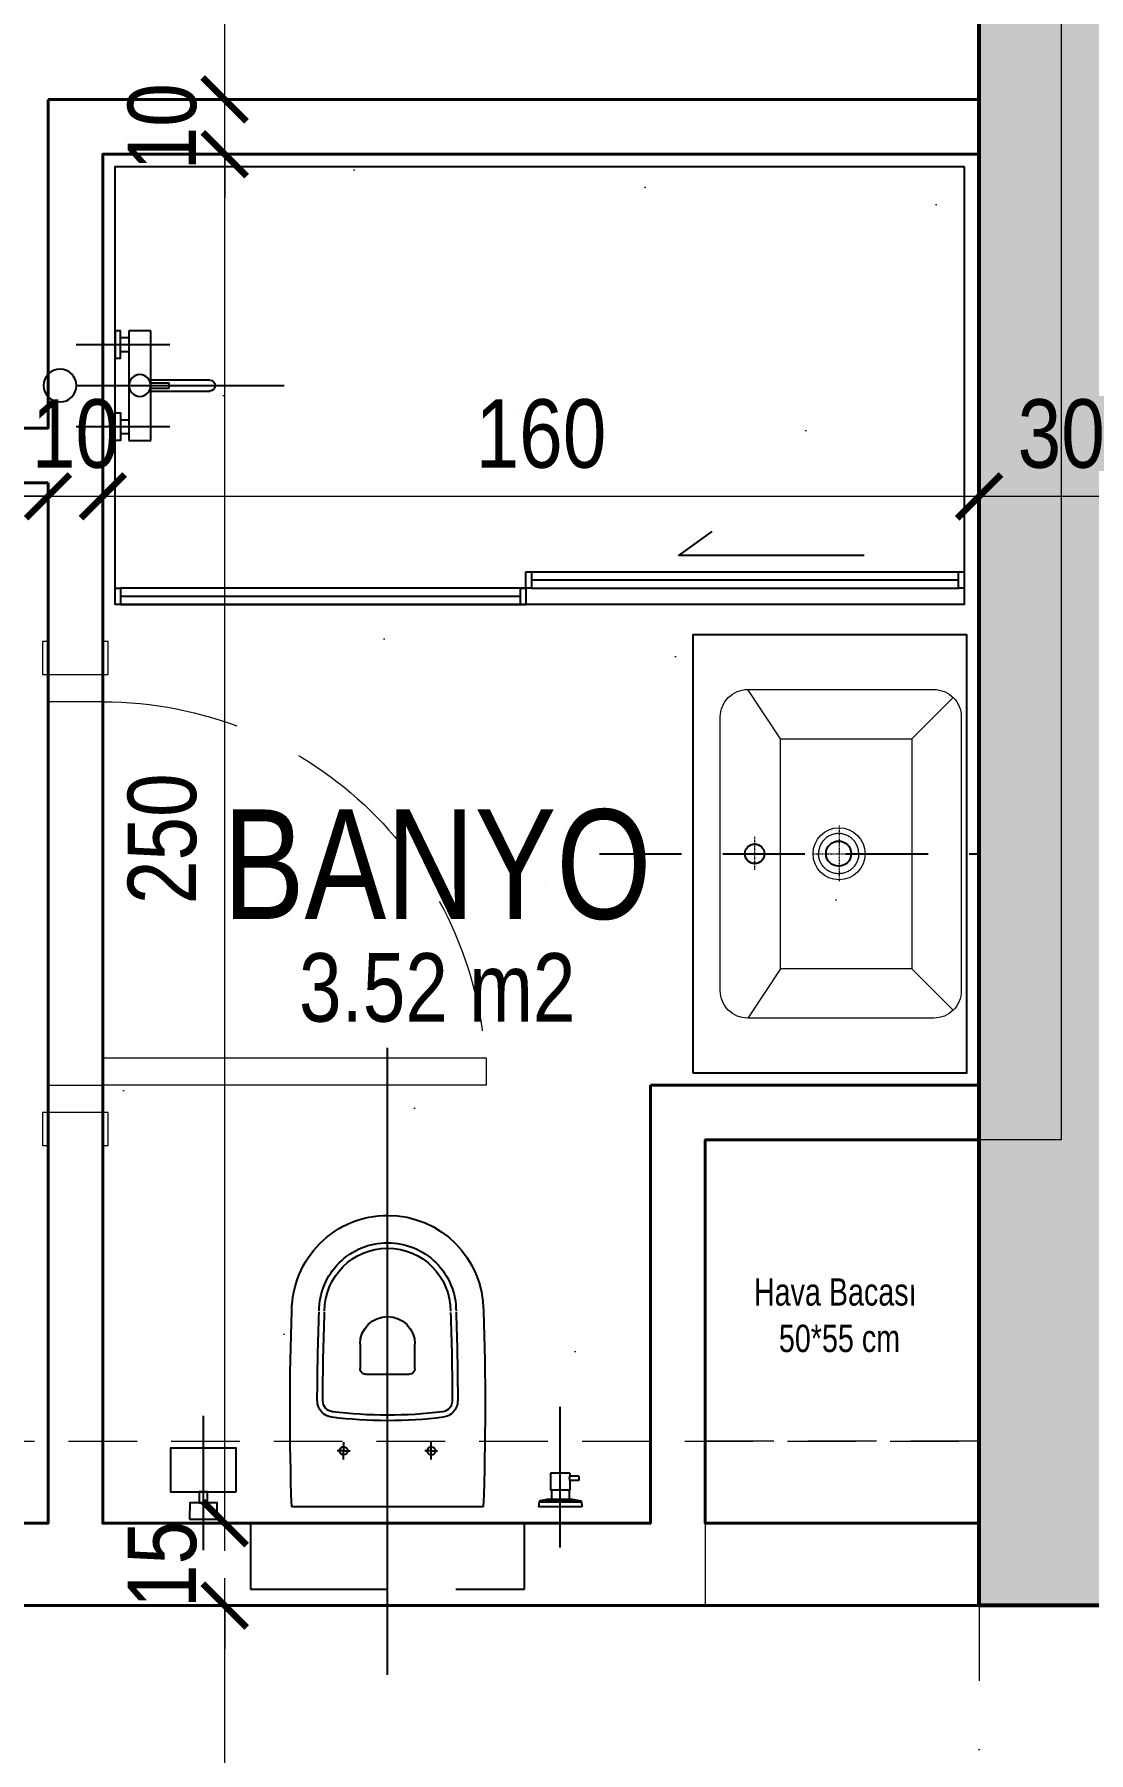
# Model space of a CAD drawing. Header units: centimetres. Extents: x 6300 to 11550, y 0 to 5300.
# Drawn here: x 7537.6 to 7730.1, y 2199.5 to 2513.3 of the extents above; entities that cross this region are included whole.
import ezdxf
from ezdxf.enums import TextEntityAlignment as Align
from ezdxf.xclip import XClip

# ---------------------------------------------------------------- set-up
doc = ezdxf.new("R2010")
doc.units = ezdxf.units.CM
doc.header["$LTSCALE"] = 100
doc.header["$XCLIPFRAME"] = 0
for name, pattern in [('D BLOK_AKS_NK$0$DASHDOT2', [0.5, 0.25, -0.125, 0, -0.125]), ('D BLOK_STA_NK$0$HIDDEN2', [0.1875, 0.125, -0.0625]), ('xref_1+1_B_PLAN$0$1N$0$HIDDEN', [0.375, 0.25, -0.125]), ('xref_1+1_B_PLAN$0$CENTER', [0.6, 0.375, -0.075, 0.075, -0.075]), ('xref_1+1_B_PLAN$0$HIDDEN', [0.375, 0.25, -0.125]), ('xref_1+1_B_TEXT$0$HIDDEN2', [0.1875, 0.125, -0.0625])]:
    doc.linetypes.add(name, pattern=pattern)
for name, color, linetype, lineweight in [('D BLOK_AKS_NK$0$MYD - AKS', 8, 'D BLOK_AKS_NK$0$DASHDOT2', 15), ('D BLOK_MERDİVEN_NK$0$MYD - B-H', 37, 'Continuous', 20), ('D BLOK_MERDİVEN_NK$0$MYD - BA', 6, 'Continuous', 53), ('D BLOK_MERDİVEN_NK$0$MYD - WIPEOUT', 241, 'Continuous', 0), ('D BLOK_STA_NK$0$MYD - IZ-1', 8, 'D BLOK_STA_NK$0$HIDDEN2', 20), ('D BLOK_ZK$0$MYD - DIM-IC', 10, 'Continuous', 20), ('xref_1+1_B_PLAN$0$MYD - DUVAR', 4, 'Continuous', 40), ('xref_1+1_B_PLAN$0$MYD - GOR-ARKA', 8, 'Continuous', 9), ('xref_1+1_B_PLAN$0$MYD - KAPI', 2, 'Continuous', 20), ('xref_1+1_B_TEXT$0$____MEK_MEKANİK ÇALIŞMA', 4, 'Continuous', 35), ('xref_1+1_B_TEXT$0$MYD - IZ-1', 8, 'xref_1+1_B_TEXT$0$HIDDEN2', 20), ('xref_1+1_B_TEXT$0$MYD - TEXT', 7, 'Continuous', 20), ('xref_1+1_B_TEXT$0$MYD - TEXT-M2', 1, 'Continuous', 20)]:
    doc.layers.add(name, color=color, linetype=linetype, lineweight=lineweight)
for name, color, linetype, lineweight, plot in [('D BLOK_ZK$0$MYD - ALAN-NET', 30, 'Continuous', 9, False), ('xref_1+1_B_PLAN$0$MYD - ALAN-BRUT', 190, 'Continuous', 9, False), ('xref_1+1_B_PLAN$0$xref_1+1_B_TEXT$0$MYD - ALAN-NET', 30, 'Continuous', 9, False), ('xref_1+1_B_TEXT$0$MYD - ALAN-BRUT', 190, 'Continuous', 9, False), ('xref_1+1_B_TEXT$0$MYD - ALAN-NET', 30, 'Continuous', 9, False)]:
    doc.layers.add(name, color=color, linetype=linetype, lineweight=lineweight, plot=plot)
doc.layers.add('xref_1+1_B_PLAN$0$00_VİTRİFİYE AKS', color=7, linetype='xref_1+1_B_PLAN$0$HIDDEN', true_color=0xf94306)
doc.layers.add('xref_1+1_B_PLAN$0$Pcelik', color=142, linetype='Continuous')
doc.layers.add('xref_1+1_B_PLAN$0$Pvitrifiye', color=70, linetype='Continuous')
doc.styles.add('D BLOK_ZK$0$MYD_1.25mm', font='ARIALN.TTF', dxfattribs={"height": 12.5})
doc.styles.add('xref_1+1_B_TEXT$0$0ZG_2.50mm_B', font='arial.ttf', dxfattribs={"width": 0.8, "height": 25})
doc.styles.add('xref_1+1_B_TEXT$0$0ZG_4.00mm_B', font='arial.ttf', dxfattribs={"width": 0.8, "height": 40})
doc.styles.add('xref_1+1_B_TEXT$0$ROMANC8', font='arial.ttf', dxfattribs={"width": 0.75, "height": 0.4})
doc.styles.add('xref_1+1_B_TEXT$0$Standard', font='arial.ttf')
doc.dimstyles.new('D BLOK_ZK$0$MYD_DIM050', dxfattribs={"dimscale": 0, "dimtxt": 12.5, "dimasz": 8, "dimexe": 5, "dimexo": 0, "dimgap": 5, "dimtad": 1, "dimdec": 1, "dimrnd": 0.5, "dimzin": 12, "dimdsep": 46, "dimtxsty": 'D BLOK_ZK$0$MYD_1.25mm', "dimblk": 'D BLOK_ZK$0$_ARCHTICK', "dimcen": 0.09, "dimdle": 5, "dimclrd": 256, "dimclre": 256, "dimclrt": 256, "dimadec": 0, "dimazin": 0, "dimtfac": 1, "dimtdec": 1, "dimtix": 1, "dimtofl": 0, "dimtmove": 2, "dimatfit": 1, "dimldrblk": 'D BLOK_ZK$0$_ARCHTICK', "dimfxl": 30, "dimfxlon": 1, "dimtolj": 1, "dimtzin": 0, "dimlwd": -1, "dimlwe": -1, "dimarcsym": 0})

# ---------------------------------------------------------------- blocks, each defined once
blk = doc.blocks.new('xref_1+1_B_TEXT$0$TAG_MAHAL_01')
at = {"style": 'xref_1+1_B_TEXT$0$Standard', "width": 0.65, "flags": 1}
blk.add_attdef('M2', text='', height=20, dxfattribs=at).set_placement((0, 0), align=Align.MIDDLE_RIGHT)
at = {"layer": 'xref_1+1_B_TEXT$0$MYD - TEXT', "style": 'xref_1+1_B_TEXT$0$0ZG_4.00mm_B', "width": 0.8}
blk.add_attdef('MAHAL_ADI', text='', height=40, dxfattribs=at).set_placement((0, -32.5), align=Align.MIDDLE_CENTER)
at = {"layer": 'xref_1+1_B_TEXT$0$MYD - TEXT-M2', "style": 'xref_1+1_B_TEXT$0$0ZG_2.50mm_B', "width": 0.8}
blk.add_attdef('MAHAL_M2', text='', height=25, dxfattribs=at).set_placement((0, -77.5), align=Align.MIDDLE_CENTER)
blk = doc.blocks.new('xref_1+1_B_TEXT')
at = {"layer": 'xref_1+1_B_TEXT$0$MYD - ALAN-NET'}
h = blk.add_hatch(dxfattribs=at)
h.set_pattern_fill('DOTS', color=1, scale=30, angle=60)
h.paths.add_polyline_path([(752.28, 1530.61), (502.28, 1530.61), (502.28, 1625.61), (752.28, 1625.61)])
h.paths.add_polyline_path([(1117.28, 1615.61), (782.28, 1615.61), (782.28, 1500.61), (762.28, 1500.61), (762.28, 1320.61), (837.28, 1320.61), (837.28, 1245.61), (947.28, 1245.61), (947.28, 1305.61), (1117.28, 1305.61)])
h.paths.add_polyline_path([(752.28, 1515.61), (477.28, 1515.61), (477.28, 1470.61), (452.28, 1470.61), (452.28, 990.61), (477.28, 990.61), (477.28, 988.11), (727.28, 988.11), (727.28, 1013.11), (752.28, 1013.11)])
h.paths.add_polyline_path([(947.28, 1045.61), (782.28, 1045.61), (782.28, 1060.61), (762.28, 1060.61), (762.28, 1130.61), (752.28, 1130.61), (752.28, 1235.61), (947.28, 1235.61)])
h.paths.add_polyline_path([(1057.28, 1125.61), (1057.28, 1045.61), (957.28, 1045.61), (957.28, 1295.61), (1117.28, 1295.61), (1117.28, 1125.61)])
h.paths.add_polyline_path([(762.28, 1310.61), (827.28, 1310.61), (827.28, 1241.36), (762.28, 1241.36)])
at = {"layer": 'xref_1+1_B_TEXT$0$MYD - ALAN-BRUT'}
blk.add_lwpolyline([(497.28, 1630.61), (1132.28, 1630.61), (1132.28, 1115.61), (1067.28, 1115.61), (1067.28, 1030.61), (782.28, 1030.61), (782.28, 1003.11), (737.28, 1003.11), (737.28, 960.61), (437.28, 960.61), (437.28, 1530.61), (497.28, 1530.61)], close=True, dxfattribs=at)
at = {"layer": 'xref_1+1_B_TEXT$0$MYD - ALAN-NET'}
for points in [[(1117.28, 1615.61), (782.28, 1615.61), (782.28, 1500.61), (762.28, 1500.61), (762.28, 1320.61), (837.28, 1320.61), (837.28, 1245.61), (947.28, 1245.61), (947.28, 1305.61), (1117.28, 1305.61)], [(1057.28, 1125.61), (1057.28, 1045.61), (957.28, 1045.61), (957.28, 1295.61), (1117.28, 1295.61), (1117.28, 1125.61)], [(947.28, 1045.61), (782.28, 1045.61), (782.28, 1060.61), (762.28, 1060.61), (762.28, 1130.61), (752.28, 1130.61), (752.28, 1235.61), (947.28, 1235.61)]]:
    blk.add_lwpolyline(points, close=True, dxfattribs=at)
at = {"layer": 'xref_1+1_B_TEXT$0$MYD - IZ-1', "color": 1}
blk.add_lwpolyline([(1067.28, 1115.61), (1117.28, 1115.61), (1117.28, 1060.61), (1067.28, 1060.61)], close=True, dxfattribs=at)
ref = blk.add_blockref('xref_1+1_B_TEXT$0$TAG_MAHAL_01', (1018.34, 1182.22), dxfattribs=dict(xscale=0.5, yscale=0.5, zscale=0.5))
ref.add_attrib('MAHAL_ADI', 'BANYO', dxfattribs={"layer": 'xref_1+1_B_TEXT$0$MYD - TEXT', "height": 20, "style": 'xref_1+1_B_TEXT$0$0ZG_4.00mm_B', "width": 0.8}).set_placement((1018.34, 1165.97), align=Align.MIDDLE_CENTER)
ref.add_attrib('MAHAL_M2', '3.52 m2', dxfattribs={"layer": 'xref_1+1_B_TEXT$0$MYD - TEXT-M2', "height": 12.5, "style": 'xref_1+1_B_TEXT$0$0ZG_2.50mm_B', "width": 0.8}).set_placement((1018.34, 1143.47), align=Align.MIDDLE_CENTER)
at = {"layer": 'xref_1+1_B_TEXT$0$____MEK_MEKANİK ÇALIŞMA', "color": 1, "style": 'xref_1+1_B_TEXT$0$ROMANC8', "width": 0.75}
for s, p in [('Hava Bacası', (1076.17, 1085.36)), ('50*55 cm', (1080.73, 1076.88))]:
    blk.add_text(s, height=5, rotation=0.0335, dxfattribs=at).set_placement(p)
blk = doc.blocks.new('xref_1+1_B_PLAN$0$KAPI - 080')
at = {"layer": 'xref_1+1_B_PLAN$0$MYD - KAPI', "ltscale": 2}
for p, q in [((10, 70), (5, 70)), ((5, 70), (5, 0)), ((10, 0), (10, 70)), ((0, 0), (10, 0)), ((80, 0), (75, 0))]:
    blk.add_line(p, q, dxfattribs=at)
at = {"layer": 'xref_1+1_B_PLAN$0$MYD - KAPI', "linetype": 'xref_1+1_B_PLAN$0$HIDDEN'}
blk.add_arc((5, 0), 70, 0, 85.904, dxfattribs=at)
blk = doc.blocks.new('*U376')
at = {"layer": 'xref_1+1_B_PLAN$0$MYD - GOR-ARKA'}
blk.add_lwpolyline([(5, 0), (-65, 0), (-65, -10), (5, -10)], close=True, dxfattribs=at)
at = {"layer": 'xref_1+1_B_PLAN$0$MYD - KAPI'}
for points in [[(-70, 1), (-76, 1), (-76, 0), (-65, 0), (-65, -10), (-76, -10), (-76, -11), (-70, -11)], [(5, -10), (5, 0), (16, 0), (16, 1), (16, 1), (10, 1), (10, -11), (16, -11), (16, -10)]]:
    blk.add_lwpolyline(points, close=True, dxfattribs=at)
at = {"layer": 'xref_1+1_B_PLAN$0$MYD - KAPI', "xscale": -1, "rotation": 1.636399016291535e-07}
blk.add_blockref('xref_1+1_B_PLAN$0$KAPI - 080', (10, 0), dxfattribs=at)
blk = doc.blocks.new('xref_1+1_B_PLAN$0$A$C38267379')
at = {"layer": 'xref_1+1_B_PLAN$0$00_VİTRİFİYE AKS', "ltscale": 6}
blk.add_lwpolyline([(299.8, 635.6), (299.8, -210.1)], dxfattribs=at)
at = {"layer": 'xref_1+1_B_PLAN$0$Pvitrifiye', "linetype": 'xref_1+1_B_PLAN$0$CENTER', "lineweight": 5, "ltscale": 0.03}
for p, q in [((299.8, 379.3), (299.8, 321.9)), ((330.9, 352.3), (270.6, 352.3)), ((299.8, 244.7), (299.8, 144.2)), ((351.4, 198.2), (250.1, 198.2))]:
    blk.add_line(p, q, dxfattribs=at)
at = {"layer": 'xref_1+1_B_PLAN$0$Pvitrifiye', "linetype": 'Continuous', "lineweight": 5}
blk.add_lwpolyline([(-0.2, 25), (-0.2, 365, -0.414214), (49.8, 415), (549.8, 415, -0.414214), (599.8, 365), (599.8, 25, -0.414214), (549.8, -25), (49.8, -25, -0.414214)], format="xyb", close=True, dxfattribs=at)
for points in [[(89.8, 305), (-0.2, 365)], [(509.8, 305), (599.8, 365)], [(89.8, 65), (14.5, -10.4)], [(509.8, 65), (585.2, -10.4)]]:
    blk.add_lwpolyline(points, dxfattribs=at)
blk.add_lwpolyline([(89.8, 65), (89.8, 305), (509.8, 305), (509.8, 65)], close=True, dxfattribs=at)
at = {"layer": 'xref_1+1_B_PLAN$0$Pvitrifiye', "linetype": 'Continuous'}
for centre, radius in [((299.8, 352.3), 17.9), ((300.1, 199), 23)]:
    blk.add_circle(centre, radius, dxfattribs=at)
at = {"layer": 'xref_1+1_B_PLAN$0$Pvitrifiye', "linetype": 'Continuous', "lineweight": 5}
blk.add_circle((299.8, 198.2), 47.5, dxfattribs=at)
for points in [[(300.1, 162.3), (298.9, 162.3), (296.5, 162.4), (293, 162.9), (289.5, 163.8), (286.1, 165), (282.8, 166.6), (279.7, 168.4), (276.8, 170.6), (274.1, 173), (271.7, 175.7), (269.5, 178.6), (267.7, 181.7), (266.1, 184.9), (264.9, 188.3), (264.1, 191.8), (263.5, 195.4), (263.3, 199), (263.5, 202.6), (264.1, 206.2), (264.9, 209.7), (266.1, 213.1), (267.7, 216.3), (269.5, 219.4), (271.7, 222.3), (274.1, 225), (276.8, 227.4), (279.7, 229.6), (282.8, 231.4), (286.1, 233), (289.5, 234.2), (293, 235.1), (296.5, 235.6), (298.9, 235.7), (300.1, 235.7)], [(300.1, 162.3), (301.3, 162.3), (303.7, 162.4), (307.3, 162.9), (310.8, 163.8), (314.2, 165), (317.5, 166.6), (320.6, 168.4), (323.5, 170.6), (326.1, 173), (328.6, 175.7), (330.7, 178.6), (332.6, 181.7), (334.1, 184.9), (335.3, 188.3), (336.2, 191.8), (336.7, 195.4), (336.9, 199), (336.7, 202.6), (336.2, 206.2), (335.3, 209.7), (334.1, 213.1), (332.6, 216.3), (330.7, 219.4), (328.6, 222.3), (326.1, 225), (323.5, 227.4), (320.6, 229.6), (317.5, 231.4), (314.2, 233), (310.8, 234.2), (307.3, 235.1), (303.7, 235.6), (301.3, 235.7), (300.1, 235.7)]]:
    blk.add_open_spline(points, degree=3, dxfattribs=at)
blk = doc.blocks.new('xref_1+1_B_PLAN$0$matrix_tk_üst')
at = {"layer": 'xref_1+1_B_PLAN$0$00_VİTRİFİYE AKS', "ltscale": 6}
blk.add_lwpolyline([(80694.02, -59002.25), (80694.09, -59026.78)], dxfattribs=at)
at = {"layer": 'xref_1+1_B_PLAN$0$Pvitrifiye', "ltscale": 6}
for points in [[(80696.54, -59007.89), (80691.54, -59007.9), (80691.54, -59010.9), (80696.54, -59010.89)], [(80688.05, -59012.91), (80688.07, -59020.91), (80700.07, -59020.88), (80700.05, -59012.88)], [(80694.79, -59010.9), (80693.29, -59010.9), (80693.3, -59012.9), (80694.8, -59012.9)]]:
    blk.add_lwpolyline(points, close=True, dxfattribs=at)
blk = doc.blocks.new('xref_1+1_B_PLAN$0$STOP VALF')
at = {"linetype": 'Continuous'}
for p, q in [((-3.95, 0), (3.95, 0)), ((-3.85, -0.95), (-3.95, 0)), ((3.85, -0.95), (-3.85, -0.95)), ((3.69, -1.13), (-3.69, -1.13)), ((-2.16, -1.4), (-3.69, -1.13)), ((2.16, -1.4), (-2.16, -1.4)), ((-1.76, -4.81), (-1.76, -3.05)), ((-1.76, -3.05), (1.76, -3.05)), ((-1.61, -3.05), (-1.61, -1.4)), ((1.61, -3.05), (1.61, -1.4)), ((1.76, -6.16), (1.76, -3.05)), ((2.16, -1.4), (3.69, -1.13)), ((-3.41, -4.86), (-3.36, -4.81)), ((-3.41, -5.56), (-3.41, -4.86)), ((-3.41, -5.56), (-3.36, -5.61)), ((-3.36, -5.61), (-3.36, -4.81)), ((-3.36, -4.81), (-1.76, -4.81)), ((-3.36, -5.61), (-1.76, -5.61)), ((-1.76, -6.16), (-1.76, -5.61)), ((-1.76, -6.16), (1.76, -6.16))]:
    blk.add_line(p, q, dxfattribs=at)
at = {"linetype": 'xref_1+1_B_PLAN$0$1N$0$HIDDEN', "ltscale": 0.1}
blk.add_line((3.85, -0.95), (3.95, 0), dxfattribs=at)
at = {"linetype": 'Continuous'}
for centre, start, end in [((-3.65, -0.93), 186, 259.8239), ((3.65, -0.93), 280.1761, 354)]:
    blk.add_arc(centre, 0.201, start, end, dxfattribs=at)
at = {"linetype": 'Continuous', "start_tangent": (0.222825, -0.974858), "end_tangent": (-0.222825, -0.974858)}
blk.add_spline([(-1.76, -4.81), (-1.75, -4.81), (-1.75, -4.84), (-1.74, -4.87), (-1.73, -4.92), (-1.72, -4.98), (-1.72, -5.05), (-1.71, -5.13), (-1.71, -5.21), (-1.71, -5.28), (-1.72, -5.36), (-1.72, -5.43), (-1.73, -5.49), (-1.74, -5.54), (-1.75, -5.58), (-1.75, -5.6), (-1.76, -5.61)], degree=3, dxfattribs=at)
at = {"layer": 'xref_1+1_B_PLAN$0$00_VİTRİFİYE AKS', "ltscale": 6}
blk.add_lwpolyline([(0, 7.42), (0, -18.26)], dxfattribs=at)
blk = doc.blocks.new('xref_1+1_B_PLAN$0$klozet1')
at = {"layer": 'xref_1+1_B_PLAN$0$00_VİTRİFİYE AKS', "ltscale": 6}
blk.add_lwpolyline([(30.69, -0.09), (-83.81, 0.24)], dxfattribs=at)
at = {"layer": 'xref_1+1_B_PLAN$0$Pvitrifiye'}
for p, q in [((-0.05, -17.49, 0), (0.05, 17.49, 0)), ((-8.61, 8.03, 0), (-11.8, 8.03, 0)), ((-8.61, 8.03, 0), (-11.8, 8.03, 0)), ((-10.21, 8.03, 0), (-10.21, 9.19, 0)), ((-10.21, 8.03, 0), (-10.21, 6.87, 0)), ((-29.73, 5.08, 0), (-25.23, 5.07, 0)), ((-24.23, 4.07, 0), (-24.24, 0.07, 0)), ((-24.24, 0.07, 0), (-24.25, -3.93, 0)), ((-25.25, -4.93, 0), (-29.75, -4.92, 0)), ((-8.66, -7.97, 0), (-11.84, -7.97, 0)), ((-8.66, -7.97, 0), (-11.84, -7.97, 0)), ((-10.25, -7.97, 0), (-10.26, -9.13, 0)), ((-10.25, -7.97, 0), (-10.25, -6.81, 0))]:
    blk.add_line(p, q, dxfattribs=at)
at = {"layer": 'xref_1+1_B_PLAN$0$Pvitrifiye', "linetype": 'xref_1+1_B_PLAN$0$HIDDEN', "elevation": 0}
blk.add_lwpolyline([(15.07, 24.96), (14.93, -25.04), (2.93, -25.01), (3.07, 24.99)], close=True, dxfattribs=at)
at = {"layer": 'xref_1+1_B_PLAN$0$Pvitrifiye'}
for centre, major_axis, start_param, end_param in [((-35.74, 0.07, 0), (12.37, 12.37), 0.783497, 2.354294), ((-18.92, -482.15, 0), (353.55, 353.55), 0.747455, 0.81898), ((-35.74, 0.08, 0), (8.84, 8.84), 0.783497, 2.354294), ((-18.92, -482.13, 0), (350.02, 350.02), 0.786231, 0.81898), ((-19.33, 9.86, 0), (-2.12, 2.12), 4.048701, 5.49862), ((-35.74, 0.08, 0), (-8.13, 8.13), -0.787299, 0.783497), ((-18.92, -482.13, 0), (-349.31, 349.31), -0.784566, -0.751816), ((-19.33, 9.86, 0), (1.41, 1.41), 5.619497, 7.069416), ((-98.33, 0.2, 0), (57.69, 57.69), 5.372276, 5.619497), ((-98.33, 0.2, 0), (-58.4, 58.4), 3.801479, 4.048701), ((-10.21, 8.03, 0), (0.53, 0.53), 5.495886, 8.637479), ((-10.21, 8.03, 0), (0.53, 0.53), 2.354294, 5.495886), ((-29.74, 0.08, 0), (-3.54, 3.54), -0.787299, 0.783497), ((-25.23, 4.07, 0), (0.707, 0.707), 5.495886, 7.066683), ((-35.74, 0.07, 0), (12.37, 12.37), 2.354294, 3.92509), ((-35.74, 0.08, 0), (-8.84, 8.84), 0.783497, 2.354294), ((-35.74, 0.08, 0), (8.13, 8.13), 2.354294, 3.92509), ((-29.74, 0.08, 0), (3.54, 3.54), 2.354294, 3.92509), ((-25.25, -3.93, 0), (0.707, 0.707), 3.92509, 5.495886), ((-10.25, -7.97, 0), (0.53, 0.53), 5.495886, 8.637479), ((-10.25, -7.97, 0), (0.53, 0.53), 2.354294, 5.495886), ((-17.08, 482.23, 0), (350.02, 350.02), 3.889607, 3.922356), ((-17.08, 482.23, 0), (349.31, 349.31), 3.889607, 3.922356), ((-19.36, -9.76, 0), (-2.12, 2.12), 2.35156, 3.801479), ((-19.36, -9.76, 0), (1.41, 1.41), 3.922356, 5.372276), ((-17.08, 482.22, 0), (-353.55, 353.55), 2.318811, 2.390268)]:
    blk.add_ellipse(centre, major_axis=major_axis, ratio=1, start_param=start_param, end_param=end_param, dxfattribs=at)
blk = doc.blocks.new('xref_1+1_B_PLAN$0$banyo batarya')
at = {"layer": 'xref_1+1_B_PLAN$0$00_VİTRİFİYE AKS', "ltscale": 6}
for points in [[(74322.34, -67160.49), (74339.39, -67160.49)], [(74322.34, -67167.99), (74360.27, -67167.99)], [(74322.34, -67175.49), (74339.39, -67175.49)]]:
    blk.add_lwpolyline(points, dxfattribs=at)
at = {"layer": 'xref_1+1_B_PLAN$0$Pvitrifiye'}
for p, q in [((74331.94, -67177.99), (74331.94, -67157.99)), ((74331.94, -67157.99), (74335.94, -67157.99)), ((74335.94, -67157.99), (74335.94, -67177.99)), ((74330.44, -67159.24), (74331.94, -67159.24)), ((74330.44, -67161.74), (74331.94, -67161.74)), ((74335.94, -67166.99), (74346.7, -67166.99)), ((74339.28, -67167.49), (74339.28, -67168.49)), ((74335.87, -67168.49), (74339.28, -67168.49)), ((74346.7, -67168.99), (74335.94, -67168.99)), ((74330.44, -67174.24), (74331.94, -67174.24)), ((74330.44, -67176.74), (74331.94, -67176.74)), ((74335.94, -67177.99), (74331.94, -67177.99))]:
    blk.add_line(p, q, dxfattribs=at)
for points in [[(74329.44, -67157.99), (74329.44, -67162.99), (74330.44, -67162.99), (74330.44, -67157.99)], [(74329.44, -67177.99), (74329.44, -67172.99), (74330.44, -67172.99), (74330.44, -67177.99)]]:
    blk.add_lwpolyline(points, close=True, dxfattribs=at)
blk.add_lwpolyline([(74335.87, -67167.49), (74339.28, -67167.49)], dxfattribs=at)
blk.add_circle((74333.94, -67167.99), 2, dxfattribs=at)
blk.add_arc((74346.7, -67167.99), 1, 270, 90, dxfattribs=at)
blk = doc.blocks.new('xref_1+1_B_PLAN$0$80155dus_5')
at = {"layer": 'xref_1+1_B_PLAN$0$Pcelik', "ltscale": 6, "elevation": 0}
for points in [[(28302.14, -9209.62), (28336, -9209.62), (28329.91, -9205.23)], [(28437.89, -9218.58), (28363.92, -9218.59)]]:
    blk.add_lwpolyline(points, dxfattribs=at)
at = {"layer": 'xref_1+1_B_PLAN$0$Pcelik', "elevation": 0}
blk.add_lwpolyline([(28284.92, -9212.59), (28283.92, -9212.59), (28283.92, -9215.59), (28284.92, -9215.59)], close=True, dxfattribs=at)
at = {"layer": 'xref_1+1_B_PLAN$0$Pcelik'}
for points in [[(28362.92, -9212.59), (28284.92, -9212.59)], [(28362.92, -9214.09), (28284.92, -9214.09)], [(28362.92, -9215.59), (28284.92, -9215.59)], [(28362.92, -9215.59), (28437.92, -9215.59)], [(28364.92, -9217.09), (28437.92, -9217.09)], [(28363.92, -9218.59), (28437.92, -9218.59)]]:
    blk.add_lwpolyline(points, dxfattribs=at)
for points in [[(28363.92, -9212.59), (28362.92, -9212.59), (28362.92, -9215.59), (28363.92, -9215.59)], [(28364.92, -9215.59), (28363.92, -9215.59), (28363.92, -9218.59), (28364.92, -9218.59)], [(28438.92, -9215.59), (28437.92, -9215.59), (28437.92, -9218.59), (28438.92, -9218.59)]]:
    blk.add_lwpolyline(points, close=True, dxfattribs=at)
at = {"layer": 'xref_1+1_B_PLAN$0$Pvitrifiye'}
blk.add_lwpolyline([(28283.92, -9138.59), (28283.92, -9218.59), (28438.92, -9218.59), (28438.92, -9138.59)], close=True, dxfattribs=at)
blk.add_circle((28448.98, -9178.59, 0), 3, dxfattribs=at)
at = {"layer": 'xref_1+1_B_PLAN$0$Pvitrifiye', "rotation": 180}
blk.add_blockref('xref_1+1_B_PLAN$0$banyo batarya', (102768.35, -76346.58), dxfattribs=at)
blk = doc.blocks.new('xref_1+1_B_PLAN')
at = {"layer": 'xref_1+1_B_PLAN$0$MYD - ALAN-BRUT'}
blk.add_lwpolyline([(437.28, 946.29), (497.28, 946.29), (497.28, 1046.29), (1132.28, 1046.29), (1132.28, 446.29), (767.28, 446.29), (767.28, 363.79), (437.28, 363.79)], close=True, dxfattribs=at)
at = {"layer": 'xref_1+1_B_PLAN$0$MYD - DUVAR'}
for points in [[(1132.28, 446.29), (767.28, 446.29), (767.28, 363.79), (437.28, 363.79), (437.28, 946.29), (752.28, 946.29), (752.28, 1046.29), (1132.28, 1046.29)], [(947.28, 721.29), (1117.28, 721.29), (1117.28, 1031.29), (762.28, 1031.29), (762.28, 736.29), (837.28, 736.29), (837.28, 661.29), (947.28, 661.29)], [(947.28, 651.29), (827.28, 651.29), (827.28, 726.29), (762.28, 726.29), (762.28, 651.29), (752.28, 651.29), (752.28, 931.29), (452.28, 931.29), (452.28, 403.79), (727.28, 403.79), (727.28, 428.79), (752.28, 428.79), (752.28, 546.29), (762.28, 546.29), (762.28, 461.29), (947.28, 461.29)], [(1057.28, 541.29), (1057.28, 461.29), (957.28, 461.29), (957.28, 711.29), (1117.28, 711.29), (1117.28, 541.29)], [(1117.28, 461.29), (1067.28, 461.29), (1067.28, 531.29), (1117.28, 531.29)]]:
    blk.add_lwpolyline(points, close=True, dxfattribs=at)
blk.add_lwpolyline([(957.28, 711.29), (957.28, 651.29)], dxfattribs=at)
at = {"layer": 'xref_1+1_B_PLAN$0$Pvitrifiye'}
blk.add_lwpolyline([(1065.03, 543.54), (1115.03, 543.54), (1115.03, 623.54), (1065.03, 623.54)], close=True, dxfattribs=at)
at = {"layer": 'xref_1+1_B_PLAN$0$MYD - KAPI', "rotation": 270}
blk.add_blockref('*U376', (957.28, 546.29), dxfattribs=at)
at = {"layer": 'xref_1+1_B_PLAN$0$Pvitrifiye', "xscale": 0.1000000000000001, "yscale": 0.1000000000000001, "zscale": 0.1000000000000001, "rotation": 90}
blk.add_blockref('xref_1+1_B_PLAN$0$A$C38267379', (1111.53, 553.56), dxfattribs=at)
at = {"layer": 'xref_1+1_B_PLAN$0$Pvitrifiye', "extrusion": (0, 0, -1), "zscale": -1, "rotation": 270.164324949251}
blk.add_blockref('xref_1+1_B_PLAN$0$klozet1', (-1009.26, 464.29), dxfattribs=at)
at = {"layer": 'xref_1+1_B_PLAN$0$Pvitrifiye'}
for name, p, rotation in [('xref_1+1_B_PLAN$0$matrix_tk_üst', (81500.12, -58777.04, 0), 179.8356819482808), ('xref_1+1_B_PLAN$0$STOP VALF', (1040.81, 464.29), 180)]:
    blk.add_blockref(name, p, dxfattribs=dict(at, rotation=rotation))
at = {"layer": 'xref_1+1_B_PLAN$0$xref_1+1_B_TEXT$0$MYD - ALAN-NET', "xscale": -1}
blk.add_blockref('xref_1+1_B_PLAN$0$80155dus_5', (29398.45, 9847.63), dxfattribs=at)
blk = doc.blocks.new('D BLOK_MERDİVEN_NK')
blk.add_wipeout([(1410.11, 2946.42), (1440.11, 2946.42), (1440.11, 2226.42), (1410.11, 2226.42)]).dxf.layer = 'D BLOK_MERDİVEN_NK$0$MYD - WIPEOUT'
at = {"layer": 'D BLOK_MERDİVEN_NK$0$MYD - B-H'}
h = blk.add_hatch(dxfattribs=at)
h.set_pattern_fill('ANSI33', color=256)
h.paths.add_polyline_path([(1440.11, 2226.42), (1410.11, 2226.42), (1410.11, 2946.42), (1440.11, 2946.42)])
at = {"layer": 'D BLOK_MERDİVEN_NK$0$MYD - BA'}
blk.add_lwpolyline([(1440.11, 2226.42), (1410.11, 2226.42), (1410.11, 2946.42), (1440.11, 2946.42)], close=True, dxfattribs=at)
blk = doc.blocks.new('D BLOK_STA_NK')
at = {"layer": 'D BLOK_STA_NK$0$MYD - IZ-1', "color": 215, "true_color": 0xa953a0}
blk.add_lwpolyline([(1075.11, 2256.42), (1410.11, 2256.42), (1410.11, 2226.42), (1075.11, 2226.42)], close=True, dxfattribs=at)
blk = doc.blocks.new('D BLOK_AKS_NK')
at = {"layer": 'D BLOK_AKS_NK$0$MYD - AKS'}
for points in [[(1410.11, 3540.24), (1410.11, 942.88)], [(193.78, 2226.42), (4534.65, 2226.42)]]:
    blk.add_lwpolyline(points, dxfattribs=at)
blk = doc.blocks.new('D BLOK_ZK$0$_ARCHTICK')
at = {"color": 0, "linetype": 'ByBlock', "const_width": 0.15}
blk.add_lwpolyline([(-0.5, -0.5), (0.5, 0.5)], dxfattribs=at)
blk = doc.blocks.new('*D165')
at = {"layer": 'D BLOK_ZK$0$MYD - DIM-IC', "transparency": 16777216}
for p, q in [((1272.37, 2081.42), (1272.37, 2231.42)), ((1272.37, 2226.42), (1277.37, 2226.42)), ((1272.37, 2086.42), (1277.37, 2086.42))]:
    blk.add_line(p, q, dxfattribs=at)
at = {"layer": 'Defpoints', "color": 0, "transparency": 16777216}
for p in [(1272.37, 2226.42), (1272.37, 2226.42), (1272.37, 2086.42)]:
    blk.add_point(p, dxfattribs=at)
at = {"layer": 'D BLOK_ZK$0$MYD - DIM-IC', "transparency": 16777216, "xscale": 8, "yscale": 8, "zscale": 8}
for p, rotation in [((1272.37, 2226.42), 90), ((1272.37, 2086.42), 270)]:
    blk.add_blockref('D BLOK_ZK$0$_ARCHTICK', p, dxfattribs=dict(at, rotation=rotation))
at = {"layer": 'D BLOK_ZK$0$MYD - DIM-IC', "transparency": 16777216, "insert": (1260.99, 2156.42), "char_height": 12.5, "attachment_point": 5, "rotation": 90, "style": 'D BLOK_ZK$0$MYD_1.25mm'}
blk.add_mtext('\\A1;140', dxfattribs=at)
blk = doc.blocks.new('*D166')
at = {"layer": 'D BLOK_ZK$0$MYD - DIM-IC', "transparency": 16777216}
for p, q in [((1272.37, 2241.42), (1272.37, 2249.42)), ((1272.37, 2241.42), (1277.37, 2241.42)), ((1272.37, 2226.42), (1277.37, 2226.42)), ((1272.37, 2226.42), (1272.37, 2218.42))]:
    blk.add_line(p, q, dxfattribs=at)
at = {"layer": 'Defpoints', "color": 0, "transparency": 16777216}
for p in [(1272.37, 2241.42), (1272.37, 2241.42), (1272.37, 2226.42)]:
    blk.add_point(p, dxfattribs=at)
at = {"layer": 'D BLOK_ZK$0$MYD - DIM-IC', "transparency": 16777216, "xscale": 8, "yscale": 8, "zscale": 8}
for p, rotation in [((1272.37, 2241.42), 270), ((1272.37, 2226.42), 90)]:
    blk.add_blockref('D BLOK_ZK$0$_ARCHTICK', p, dxfattribs=dict(at, rotation=rotation))
at = {"layer": 'D BLOK_ZK$0$MYD - DIM-IC', "transparency": 16777216, "insert": (1260.99, 2233.92), "char_height": 12.5, "attachment_point": 5, "rotation": 90, "style": 'D BLOK_ZK$0$MYD_1.25mm'}
blk.add_mtext('\\A1;15', dxfattribs=at)
blk = doc.blocks.new('*D167')
at = {"layer": 'D BLOK_ZK$0$MYD - DIM-IC', "transparency": 16777216}
for p, q in [((1272.37, 2236.42), (1272.37, 2496.42)), ((1272.37, 2491.42), (1277.37, 2491.42)), ((1272.37, 2241.42), (1277.37, 2241.42))]:
    blk.add_line(p, q, dxfattribs=at)
at = {"layer": 'Defpoints', "color": 0, "transparency": 16777216}
for p in [(1272.37, 2491.42), (1272.37, 2491.42), (1272.37, 2241.42)]:
    blk.add_point(p, dxfattribs=at)
at = {"layer": 'D BLOK_ZK$0$MYD - DIM-IC', "transparency": 16777216, "xscale": 8, "yscale": 8, "zscale": 8}
for p, rotation in [((1272.37, 2491.42), 90), ((1272.37, 2241.42), 270)]:
    blk.add_blockref('D BLOK_ZK$0$_ARCHTICK', p, dxfattribs=dict(at, rotation=rotation))
at = {"layer": 'D BLOK_ZK$0$MYD - DIM-IC', "transparency": 16777216, "insert": (1260.99, 2366.42), "char_height": 12.5, "attachment_point": 5, "rotation": 90, "style": 'D BLOK_ZK$0$MYD_1.25mm'}
blk.add_mtext('\\A1;250', dxfattribs=at)
blk = doc.blocks.new('*D168')
at = {"layer": 'D BLOK_ZK$0$MYD - DIM-IC', "transparency": 16777216}
for p, q in [((1272.37, 2501.42), (1272.37, 2509.42)), ((1272.37, 2501.42), (1277.37, 2501.42)), ((1272.37, 2491.42), (1277.37, 2491.42)), ((1272.37, 2491.42), (1272.37, 2483.42))]:
    blk.add_line(p, q, dxfattribs=at)
at = {"layer": 'Defpoints', "color": 0, "transparency": 16777216}
for p in [(1272.37, 2501.42), (1272.37, 2501.42), (1272.37, 2491.42)]:
    blk.add_point(p, dxfattribs=at)
at = {"layer": 'D BLOK_ZK$0$MYD - DIM-IC', "transparency": 16777216, "xscale": 8, "yscale": 8, "zscale": 8}
for p, rotation in [((1272.37, 2501.42), 270), ((1272.37, 2491.42), 90)]:
    blk.add_blockref('D BLOK_ZK$0$_ARCHTICK', p, dxfattribs=dict(at, rotation=rotation))
at = {"layer": 'D BLOK_ZK$0$MYD - DIM-IC', "transparency": 16777216, "insert": (1260.99, 2496.42), "char_height": 12.5, "attachment_point": 5, "rotation": 90, "style": 'D BLOK_ZK$0$MYD_1.25mm'}
blk.add_mtext('\\A1;10', dxfattribs=at)
blk = doc.blocks.new('*D169')
at = {"layer": 'D BLOK_ZK$0$MYD - DIM-IC', "transparency": 16777216}
for p, q in [((1272.37, 2496.42), (1272.37, 2816.42)), ((1272.37, 2811.42), (1277.37, 2811.42)), ((1272.37, 2501.42), (1277.37, 2501.42))]:
    blk.add_line(p, q, dxfattribs=at)
at = {"layer": 'Defpoints', "color": 0, "transparency": 16777216}
for p in [(1272.37, 2811.42), (1272.37, 2811.42), (1272.37, 2501.42)]:
    blk.add_point(p, dxfattribs=at)
at = {"layer": 'D BLOK_ZK$0$MYD - DIM-IC', "transparency": 16777216, "xscale": 8, "yscale": 8, "zscale": 8}
for p, rotation in [((1272.37, 2811.42), 90), ((1272.37, 2501.42), 270)]:
    blk.add_blockref('D BLOK_ZK$0$_ARCHTICK', p, dxfattribs=dict(at, rotation=rotation))
at = {"layer": 'D BLOK_ZK$0$MYD - DIM-IC', "transparency": 16777216, "insert": (1260.99, 2656.42), "char_height": 12.5, "attachment_point": 5, "rotation": 90, "style": 'D BLOK_ZK$0$MYD_1.25mm'}
blk.add_mtext('\\A1;310', dxfattribs=at)
blk = doc.blocks.new('*D301')
at = {"layer": 'D BLOK_ZK$0$MYD - DIM-IC', "transparency": 16777216}
for p, q in [((1045.11, 2428.95), (1045.11, 2433.95)), ((1040.11, 2428.95), (1245.11, 2428.95)), ((1240.11, 2428.95), (1240.11, 2423.95))]:
    blk.add_line(p, q, dxfattribs=at)
at = {"layer": 'Defpoints', "color": 0, "transparency": 16777216}
for p in [(1045.11, 2428.95), (1240.11, 2428.95), (1240.11, 2428.95)]:
    blk.add_point(p, dxfattribs=at)
at = {"layer": 'D BLOK_ZK$0$MYD - DIM-IC', "transparency": 16777216, "xscale": 8, "yscale": 8, "zscale": 8, "rotation": 180}
blk.add_blockref('D BLOK_ZK$0$_ARCHTICK', (1045.11, 2428.95), dxfattribs=at)
at = {"layer": 'D BLOK_ZK$0$MYD - DIM-IC', "transparency": 16777216, "xscale": 8, "yscale": 8, "zscale": 8}
blk.add_blockref('D BLOK_ZK$0$_ARCHTICK', (1240.11, 2428.95), dxfattribs=at)
at = {"layer": 'D BLOK_ZK$0$MYD - DIM-IC', "transparency": 16777216, "insert": (1142.61, 2440.33), "char_height": 12.5, "attachment_point": 5, "style": 'D BLOK_ZK$0$MYD_1.25mm'}
blk.add_mtext('\\A1;195', dxfattribs=at)
blk = doc.blocks.new('*D302')
at = {"layer": 'D BLOK_ZK$0$MYD - DIM-IC', "transparency": 16777216}
for p, q in [((1240.11, 2428.95), (1232.11, 2428.95)), ((1240.11, 2428.95), (1240.11, 2423.95)), ((1250.11, 2428.95), (1250.11, 2423.95)), ((1250.11, 2428.95), (1258.11, 2428.95))]:
    blk.add_line(p, q, dxfattribs=at)
at = {"layer": 'Defpoints', "color": 0, "transparency": 16777216}
for p in [(1240.11, 2428.95), (1250.11, 2428.95), (1250.11, 2428.95)]:
    blk.add_point(p, dxfattribs=at)
at = {"layer": 'D BLOK_ZK$0$MYD - DIM-IC', "transparency": 16777216, "xscale": 8, "yscale": 8, "zscale": 8}
blk.add_blockref('D BLOK_ZK$0$_ARCHTICK', (1240.11, 2428.95), dxfattribs=at)
at = {"layer": 'D BLOK_ZK$0$MYD - DIM-IC', "transparency": 16777216, "xscale": 8, "yscale": 8, "zscale": 8, "rotation": 180}
blk.add_blockref('D BLOK_ZK$0$_ARCHTICK', (1250.11, 2428.95), dxfattribs=at)
at = {"layer": 'D BLOK_ZK$0$MYD - DIM-IC', "transparency": 16777216, "insert": (1245.11, 2440.33), "char_height": 12.5, "attachment_point": 5, "style": 'D BLOK_ZK$0$MYD_1.25mm'}
blk.add_mtext('\\A1;10', dxfattribs=at)
blk = doc.blocks.new('*D303')
at = {"layer": 'D BLOK_ZK$0$MYD - DIM-IC', "transparency": 16777216}
for p, q in [((1410.11, 2428.95), (1410.11, 2433.95)), ((1245.11, 2428.95), (1415.11, 2428.95)), ((1250.11, 2428.95), (1250.11, 2423.95))]:
    blk.add_line(p, q, dxfattribs=at)
at = {"layer": 'Defpoints', "color": 0, "transparency": 16777216}
for p in [(1250.11, 2428.95), (1410.11, 2428.95), (1410.11, 2428.95)]:
    blk.add_point(p, dxfattribs=at)
at = {"layer": 'D BLOK_ZK$0$MYD - DIM-IC', "transparency": 16777216, "xscale": 8, "yscale": 8, "zscale": 8, "rotation": 180}
blk.add_blockref('D BLOK_ZK$0$_ARCHTICK', (1250.11, 2428.95), dxfattribs=at)
at = {"layer": 'D BLOK_ZK$0$MYD - DIM-IC', "transparency": 16777216, "xscale": 8, "yscale": 8, "zscale": 8}
blk.add_blockref('D BLOK_ZK$0$_ARCHTICK', (1410.11, 2428.95), dxfattribs=at)
at = {"layer": 'D BLOK_ZK$0$MYD - DIM-IC', "transparency": 16777216, "insert": (1330.11, 2440.33), "char_height": 12.5, "attachment_point": 5, "style": 'D BLOK_ZK$0$MYD_1.25mm'}
blk.add_mtext('\\A1;160', dxfattribs=at)
blk = doc.blocks.new('*D304')
at = {"layer": 'D BLOK_ZK$0$MYD - DIM-IC', "transparency": 16777216}
for p, q in [((1410.11, 2428.95), (1410.11, 2433.95)), ((1440.11, 2428.95), (1440.11, 2433.95)), ((1405.11, 2428.95), (1445.11, 2428.95))]:
    blk.add_line(p, q, dxfattribs=at)
at = {"layer": 'Defpoints', "color": 0, "transparency": 16777216}
for p in [(1410.11, 2428.95), (1440.11, 2428.95), (1440.11, 2428.95)]:
    blk.add_point(p, dxfattribs=at)
at = {"layer": 'D BLOK_ZK$0$MYD - DIM-IC', "transparency": 16777216, "xscale": 8, "yscale": 8, "zscale": 8, "rotation": 180}
blk.add_blockref('D BLOK_ZK$0$_ARCHTICK', (1410.11, 2428.95), dxfattribs=at)
at = {"layer": 'D BLOK_ZK$0$MYD - DIM-IC', "transparency": 16777216, "xscale": 8, "yscale": 8, "zscale": 8}
blk.add_blockref('D BLOK_ZK$0$_ARCHTICK', (1440.11, 2428.95), dxfattribs=at)
at = {"layer": 'D BLOK_ZK$0$MYD - DIM-IC', "transparency": 16777216, "insert": (1425.11, 2440.33), "char_height": 12.5, "attachment_point": 5, "style": 'D BLOK_ZK$0$MYD_1.25mm'}
blk.add_mtext('\\A1;30', dxfattribs=at)
blk = doc.blocks.new('D BLOK_ZK')
blk.add_blockref('D BLOK_AKS_NK', (0, 0))
ref = blk.add_blockref('xref_1+1_B_PLAN', (292.83, 1780.13))
XClip(ref).set_block_clipping_path([(413.8075607235, 349.068542265), (1178.1324705041, 1087.4358612753)])
blk.add_blockref('D BLOK_MERDİVEN_NK', (0, 0))
blk.add_blockref('D BLOK_STA_NK', (0, 0))
at = {"layer": 'D BLOK_ZK$0$MYD - ALAN-NET'}
blk.add_lwpolyline([(1105.11, 2226.42), (2180.11, 2226.42), (2180.11, 2241.42), (2600.11, 2241.42), (2600.11, 2226.42), (3215.11, 2226.42), (3215.11, 2371.42), (3340.11, 2371.42), (3340.11, 2226.42), (3675.11, 2226.42), (3675.11, 2086.42), (2395.11, 2086.42), (2395.11, 1816.42), (2070.11, 1816.42), (2070.11, 2001.42), (2100.11, 2001.42), (2100.11, 2086.42), (1105.11, 2086.42)], close=True, dxfattribs=at)
ref = blk.add_blockref('xref_1+1_B_TEXT', (292.83, 1195.81))
XClip(ref).set_block_clipping_path([(134.2933191095, 16.1469460235), (3890.7886473708, 1929.6499255284)])
at = {"layer": 'D BLOK_ZK$0$MYD - DIM-IC'}
for base, p1, p2, picture, middle in [((1272.37, 2811.42), (1272.37, 2501.42), (1272.37, 2811.42), '*D169', (1260.99, 2656.42)), ((1272.37, 2501.42), (1272.37, 2491.42), (1272.37, 2501.42), '*D168', (1260.99, 2496.42)), ((1272.37, 2491.42), (1272.37, 2241.42), (1272.37, 2491.42), '*D167', (1260.99, 2366.42)), ((1272.37, 2241.42), (1272.37, 2226.42), (1272.37, 2241.42), '*D166', (1260.99, 2233.92)), ((1272.37, 2226.42), (1272.37, 2086.42), (1272.37, 2226.42), '*D165', (1260.99, 2156.42))]:
    dim = blk.add_linear_dim(base=base, p1=p1, p2=p2, angle=90, dimstyle='D BLOK_ZK$0$MYD_DIM050', override={"dimscale": 1}, dxfattribs=at)
    dim.commit()
    dim.dimension.update_dxf_attribs({"geometry": picture, "text_midpoint": middle})
for base, p1, p2, picture, middle in [((1240.11, 2428.95), (1045.11, 2428.95), (1240.11, 2428.95), '*D301', (1142.61, 2440.33)), ((1250.11, 2428.95), (1240.11, 2428.95), (1250.11, 2428.95), '*D302', (1245.11, 2440.33)), ((1410.11, 2428.95), (1250.11, 2428.95), (1410.11, 2428.95), '*D303', (1330.11, 2440.33)), ((1440.11, 2428.95), (1410.11, 2428.95), (1440.11, 2428.95), '*D304', (1425.11, 2440.33))]:
    dim = blk.add_linear_dim(base=base, p1=p1, p2=p2, dimstyle='D BLOK_ZK$0$MYD_DIM050', override={"dimscale": 1}, dxfattribs=at)
    dim.commit()
    dim.dimension.update_dxf_attribs({"geometry": picture, "text_midpoint": middle})

msp = doc.modelspace()

# ---------------------------------------------------------------- block references
ref = msp.add_blockref('D BLOK_ZK', (6300, 0))
XClip(ref).set_block_clipping_path([(24.9999999999, 25.0000000598), (4724.9999999999, 4424.0000000001)])

doc.saveas('drawing.dxf')
